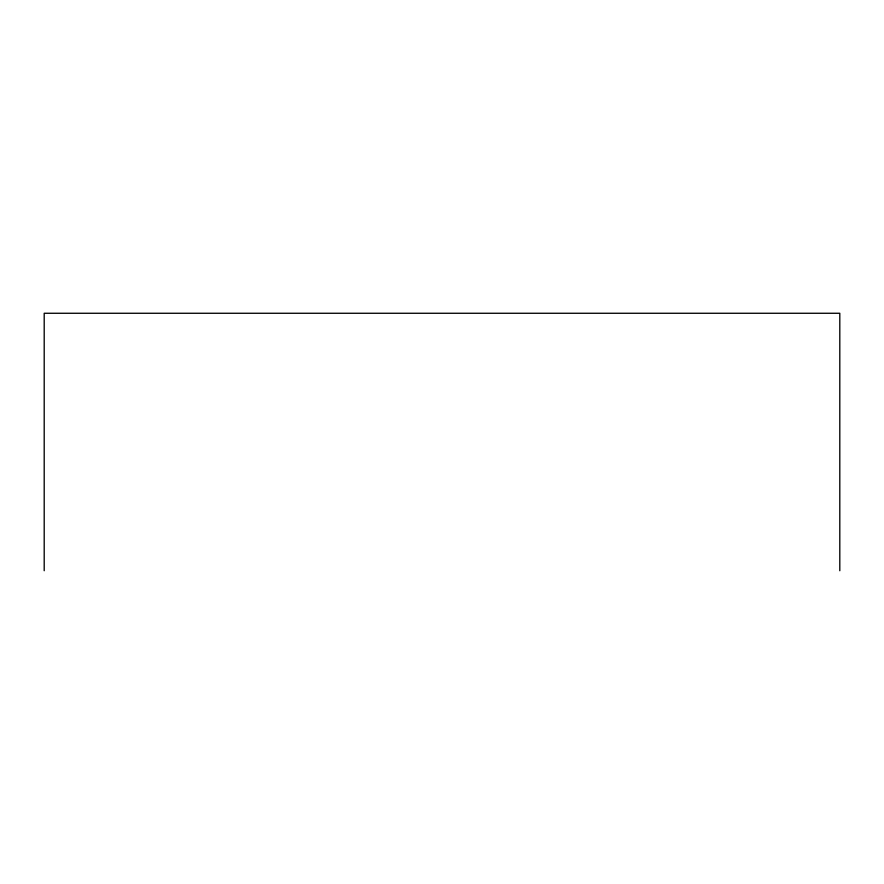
<?xml version="1.0" encoding="UTF-8"?>
<svg xmlns="http://www.w3.org/2000/svg" width="884" height="884" viewBox="0 0 884 884"><rect width="100%" height="100%" fill="white"/><g stroke="black" fill="none" stroke-linecap="round" stroke-linejoin="round"><path stroke-width="1.33" d="M839.8 570.732L839.8 313.267L44.2 313.267L44.2 570.732"/></g></svg>
